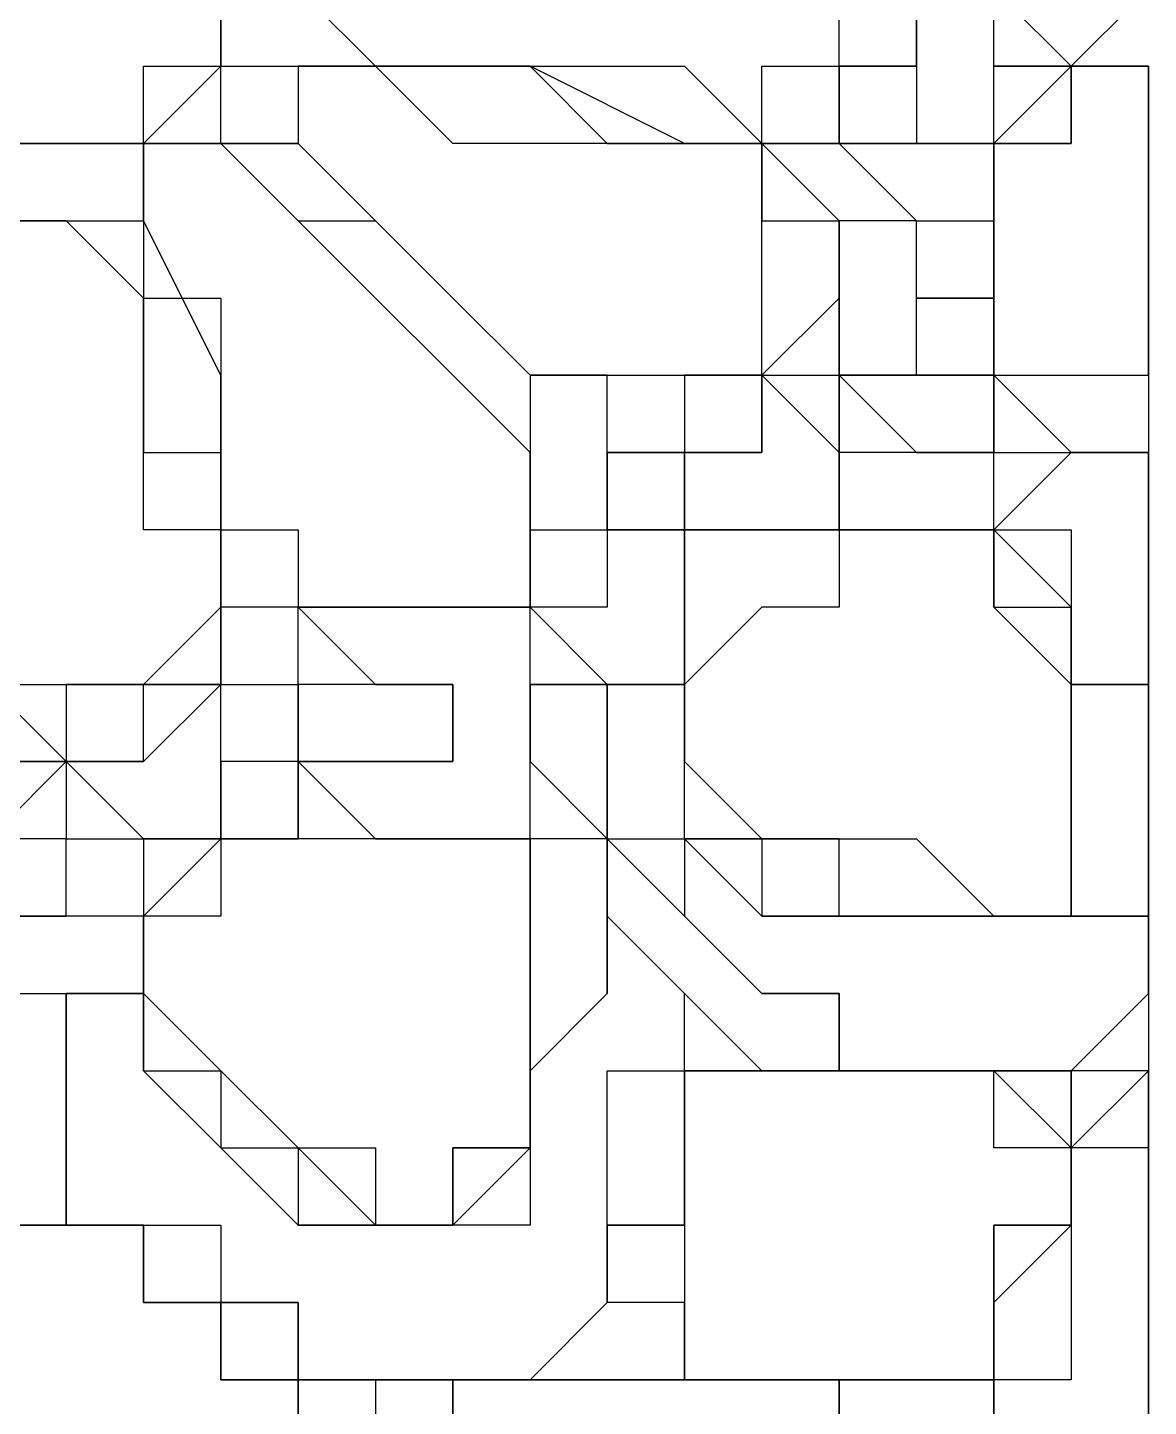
# Model space of a CAD drawing. Header units: millimetres. Extents: x 0 to 600, y 0 to 450.
# Drawn here: x 471.5 to 486, y 206.66 to 224.5 of the extents above; entities that cross this region are included whole.
import ezdxf

# ---------------------------------------------------------------- set-up
doc = ezdxf.new("R2010")
doc.units = ezdxf.units.MM
doc.layers.add('Engraving', color=1, linetype='Continuous')

msp = doc.modelspace()

# ---------------------------------------------------------------- linework, layer by layer
at = {"layer": 'Engraving'}
for p, q in [((474, 225), (474, 224)), ((474, 224), (474, 225)), ((476, 224), (475, 225)), ((475, 225), (476, 224)), ((482, 224), (482, 225)), ((483, 224), (483, 225)), ((483, 225), (483, 224)), ((483, 225), (483, 224)), ((484, 225), (485, 224)), ((484, 224), (484, 225)), ((485, 224), (484, 225)), ((486, 225), (485, 224)), ((474, 224), (473, 223)), ((473, 223), (473, 224)), ((473, 224), (473, 224)), ((473, 224), (474, 224)), ((474, 223), (474, 224)), ((474, 224), (475, 224)), ((474, 224), (474, 224)), ((474, 224), (474, 224)), ((474, 224), (474, 224)), ((475, 224), (475, 224)), ((475, 224), (475, 224)), ((475, 224), (475, 224)), ((475, 224), (476, 224)), ((476, 224), (475, 224)), ((475, 224), (475, 224)), ((475, 224), (475, 224)), ((475, 224), (475, 224)), ((475, 224), (475, 224)), ((475, 224), (475, 224)), ((475, 224), (475, 223)), ((476, 224), (476, 224)), ((476, 224), (476, 224)), ((476, 224), (477, 224)), ((477, 223), (476, 224)), ((476, 224), (476, 224)), ((477, 224), (476, 224)), ((476, 224), (477, 224)), ((477, 224), (478, 224)), ((478, 224), (477, 224)), ((477, 224), (477, 224)), ((477, 224), (478, 224)), ((478, 224), (479, 223)), ((480, 223), (478, 224)), ((478, 224), (478, 224)), ((478, 224), (478, 224)), ((478, 224), (478, 224)), ((478, 224), (478, 224)), ((478, 224), (478, 224)), ((478, 224), (479, 224)), ((479, 224), (480, 224)), ((480, 224), (480, 224)), ((480, 224), (481, 223)), ((481, 223), (481, 224)), ((481, 224), (482, 224)), ((482, 223), (482, 224)), ((482, 224), (483, 224)), ((483, 224), (482, 224)), ((482, 224), (482, 224)), ((482, 224), (482, 223)), ((482, 224), (482, 224)), ((482, 224), (482, 224)), ((482, 224), (482, 224)), ((482, 224), (482, 224)), ((483, 224), (483, 224)), ((483, 224), (483, 224)), ((483, 224), (483, 224)), ((483, 224), (483, 224)), ((483, 224), (483, 224)), ((483, 224), (483, 224)), ((483, 224), (483, 223)), ((485, 224), (484, 223)), ((484, 223), (484, 224)), ((484, 224), (485, 224)), ((485, 224), (484, 224)), ((484, 224), (484, 224)), ((485, 223), (485, 224)), ((485, 224), (485, 224)), ((485, 224), (485, 224)), ((485, 224), (486, 224)), ((486, 224), (485, 224)), ((485, 224), (485, 224)), ((485, 224), (485, 224)), ((485, 224), (485, 223)), ((485, 224), (485, 224)), ((485, 224), (485, 224)), ((485, 224), (485, 224)), ((485, 224), (485, 224)), ((485, 224), (485, 224)), ((486, 224), (486, 224)), ((486, 224), (486, 224)), ((486, 224), (486, 224)), ((486, 224), (486, 224)), ((486, 224), (486, 224)), ((486, 224), (486, 222)), ((486, 222), (486, 224)), ((486, 224), (486, 224)), ((486, 224), (486, 224)), ((486, 224), (486, 224)), ((486, 224), (486, 224)), ((472, 223), (471, 223)), ((471, 223), (472, 223)), ((473, 223), (472, 223)), ((472, 223), (472, 223)), ((472, 223), (472, 223)), ((472, 223), (473, 223)), ((473, 222), (473, 223)), ((473, 223), (473, 223)), ((473, 223), (473, 223)), ((473, 223), (473, 223)), ((473, 223), (474, 223)), ((474, 223), (473, 223)), ((473, 223), (473, 222)), ((473, 223), (473, 223)), ((473, 223), (473, 223)), ((473, 223), (473, 223)), ((473, 223), (473, 223)), ((474, 223), (474, 223)), ((474, 223), (475, 222)), ((475, 222), (474, 223)), ((474, 223), (474, 223)), ((475, 223), (474, 223)), ((474, 223), (474, 223)), ((474, 223), (474, 223)), ((475, 223), (474, 223)), ((474, 223), (475, 223)), ((477, 221), (475, 223)), ((475, 223), (475, 223)), ((475, 223), (475, 223)), ((475, 223), (475, 223)), ((475, 223), (476, 222)), ((478, 223), (477, 223)), ((479, 223), (478, 223)), ((479, 223), (480, 223)), ((480, 223), (479, 223)), ((480, 223), (480, 223)), ((480, 223), (481, 223)), ((481, 223), (480, 223)), ((480, 223), (480, 223)), ((481, 223), (480, 223)), ((480, 223), (480, 223)), ((481, 223), (481, 223)), ((481, 223), (481, 222)), ((481, 222), (481, 223)), ((482, 222), (481, 223)), ((481, 223), (481, 223)), ((481, 223), (482, 223)), ((482, 223), (481, 223)), ((481, 223), (481, 223)), ((481, 223), (481, 223)), ((482, 223), (482, 223)), ((482, 223), (483, 222)), ((483, 223), (482, 223)), ((482, 223), (482, 223)), ((482, 223), (482, 223)), ((482, 223), (482, 223)), ((482, 223), (482, 223)), ((482, 223), (482, 223)), ((482, 223), (482, 223)), ((483, 223), (482, 223)), ((482, 223), (482, 223)), ((482, 223), (482, 223)), ((482, 223), (483, 223)), ((484, 223), (483, 223)), ((483, 223), (483, 223)), ((483, 223), (483, 223)), ((483, 223), (483, 223)), ((483, 223), (483, 223)), ((483, 223), (483, 223)), ((483, 223), (483, 223)), ((483, 223), (483, 223)), ((483, 223), (484, 223)), ((484, 222), (484, 223)), ((484, 223), (484, 223)), ((484, 223), (485, 223)), ((485, 223), (484, 223)), ((484, 223), (484, 222)), ((484, 223), (484, 223)), ((484, 223), (484, 223)), ((484, 223), (484, 223)), ((484, 223), (484, 223)), ((484, 223), (484, 223)), ((484, 223), (484, 223)), ((484, 223), (484, 223)), ((485, 223), (485, 223)), ((485, 223), (485, 223)), ((485, 223), (485, 223)), ((471, 222), (472, 222)), ((472, 222), (471, 222)), ((472, 222), (472, 222)), ((472, 222), (473, 222)), ((473, 221), (472, 222)), ((472, 222), (472, 222)), ((472, 222), (472, 222)), ((472, 222), (472, 222)), ((472, 222), (472, 222)), ((472, 222), (472, 222)), ((472, 222), (472, 222)), ((473, 222), (473, 221)), ((474, 220), (473, 222)), ((473, 222), (473, 222)), ((473, 222), (473, 222)), ((473, 222), (473, 222)), ((473, 222), (473, 222)), ((473, 222), (473, 222)), ((473, 222), (473, 221)), ((475, 222), (476, 222)), ((476, 221), (475, 222)), ((476, 222), (477, 221)), ((476, 222), (476, 222)), ((476, 222), (477, 221)), ((481, 222), (481, 222)), ((481, 222), (482, 222)), ((481, 221), (481, 222)), ((481, 222), (481, 222)), ((481, 222), (481, 222)), ((481, 222), (481, 222)), ((481, 222), (481, 222)), ((482, 222), (482, 222)), ((482, 222), (482, 221)), ((482, 221), (482, 222)), ((482, 222), (482, 222)), ((482, 222), (482, 222)), ((482, 222), (482, 222)), ((483, 222), (482, 222)), ((482, 222), (482, 222)), ((482, 222), (482, 222)), ((482, 222), (482, 222)), ((482, 222), (482, 222)), ((482, 222), (482, 221)), ((483, 222), (483, 222)), ((483, 222), (483, 222)), ((483, 222), (483, 222)), ((483, 222), (484, 222)), ((483, 221), (483, 222)), ((483, 222), (483, 222)), ((483, 222), (483, 222)), ((483, 222), (483, 222)), ((483, 222), (483, 222)), ((484, 221), (484, 222)), ((484, 222), (484, 222)), ((484, 222), (484, 222)), ((484, 222), (484, 222)), ((484, 222), (484, 222)), ((484, 222), (484, 222)), ((484, 222), (484, 222)), ((484, 222), (484, 222)), ((484, 222), (484, 222)), ((484, 222), (484, 221)), ((484, 222), (484, 221)), ((486, 222), (486, 220)), ((486, 220), (486, 222)), ((473, 221), (473, 220)), ((473, 220), (473, 221)), ((473, 221), (473, 221)), ((473, 221), (474, 221)), ((474, 221), (474, 220)), ((477, 220), (476, 221)), ((476, 221), (476, 221)), ((477, 221), (478, 220)), ((478, 220), (477, 221)), ((477, 221), (477, 221)), ((477, 221), (477, 221)), ((477, 221), (478, 220)), ((482, 221), (481, 220)), ((481, 220), (481, 221)), ((481, 221), (481, 221)), ((481, 221), (481, 221)), ((482, 221), (482, 221)), ((482, 221), (482, 221)), ((482, 220), (482, 221)), ((482, 221), (482, 221)), ((482, 221), (482, 221)), ((482, 221), (482, 221)), ((482, 221), (482, 221)), ((482, 221), (482, 221)), ((482, 221), (482, 221)), ((482, 221), (482, 221)), ((482, 221), (482, 220)), ((483, 221), (484, 221)), ((484, 221), (483, 221)), ((483, 220), (483, 221)), ((483, 221), (483, 221)), ((483, 221), (483, 221)), ((484, 220), (484, 221)), ((484, 221), (484, 221)), ((484, 221), (484, 221)), ((484, 221), (484, 221)), ((484, 221), (484, 221)), ((484, 221), (484, 221)), ((484, 221), (484, 220)), ((484, 221), (484, 221)), ((484, 221), (484, 221)), ((484, 221), (484, 221)), ((484, 221), (484, 220)), ((484, 221), (484, 221)), ((473, 220), (473, 219)), ((473, 219), (473, 220)), ((473, 220), (473, 220)), ((474, 219), (474, 220)), ((474, 220), (474, 220)), ((474, 220), (474, 220)), ((474, 220), (474, 220)), ((474, 220), (474, 219)), ((478, 219), (477, 220)), ((478, 220), (478, 220)), ((478, 220), (478, 219)), ((479, 220), (478, 220)), ((478, 220), (478, 220)), ((478, 220), (478, 220)), ((478, 220), (479, 220)), ((479, 219), (479, 220)), ((479, 220), (479, 220)), ((479, 220), (480, 220)), ((481, 220), (480, 220)), ((480, 220), (480, 219)), ((480, 220), (480, 220)), ((480, 220), (480, 220)), ((480, 220), (481, 220)), ((480, 220), (480, 220)), ((480, 220), (480, 220)), ((480, 220), (480, 220)), ((481, 219), (481, 220)), ((481, 220), (481, 220)), ((481, 220), (482, 220)), ((482, 219), (481, 220)), ((481, 220), (481, 220)), ((481, 220), (481, 220)), ((481, 220), (481, 219)), ((481, 220), (481, 220)), ((481, 220), (481, 220)), ((481, 220), (481, 220)), ((481, 220), (481, 220)), ((481, 220), (481, 220)), ((481, 220), (481, 220)), ((482, 220), (482, 220)), ((482, 220), (482, 219)), ((482, 219), (482, 220)), ((482, 220), (482, 220)), ((482, 220), (482, 220)), ((482, 220), (482, 220)), ((482, 220), (482, 220)), ((482, 220), (483, 220)), ((483, 220), (482, 220)), ((482, 220), (483, 219)), ((482, 220), (482, 220)), ((483, 220), (482, 220)), ((482, 220), (482, 220)), ((482, 220), (482, 220)), ((482, 220), (483, 220)), ((483, 220), (484, 220)), ((484, 220), (483, 220)), ((483, 220), (483, 220)), ((484, 220), (483, 220)), ((483, 220), (483, 220)), ((484, 220), (484, 220)), ((484, 220), (484, 220)), ((484, 220), (484, 220)), ((484, 220), (484, 220)), ((484, 220), (484, 219)), ((484, 219), (484, 220)), ((484, 220), (484, 220)), ((484, 220), (484, 220)), ((484, 220), (484, 220)), ((484, 220), (484, 220)), ((485, 219), (484, 220)), ((484, 220), (485, 220)), ((485, 220), (485, 220)), ((485, 220), (485, 220)), ((485, 220), (485, 220)), ((485, 220), (486, 220)), ((486, 220), (486, 220)), ((486, 220), (486, 219)), ((486, 220), (486, 220)), ((486, 220), (486, 220)), ((486, 220), (486, 220)), ((486, 220), (486, 220)), ((473, 219), (473, 219)), ((473, 219), (474, 219)), ((473, 218), (473, 219)), ((474, 219), (474, 218)), ((474, 218), (474, 219)), ((474, 219), (474, 219)), ((474, 219), (474, 218)), ((478, 219), (478, 219)), ((478, 219), (478, 219)), ((478, 219), (478, 218)), ((478, 218), (478, 219)), ((478, 219), (478, 219)), ((478, 219), (478, 219)), ((478, 219), (478, 219)), ((479, 218), (479, 219)), ((479, 219), (479, 219)), ((479, 219), (479, 219)), ((479, 219), (479, 219)), ((479, 219), (479, 218)), ((480, 219), (479, 219)), ((479, 219), (479, 219)), ((479, 219), (479, 219)), ((479, 219), (479, 219)), ((479, 219), (479, 219)), ((479, 219), (480, 219)), ((480, 219), (479, 219)), ((479, 219), (479, 219)), ((479, 219), (479, 219)), ((480, 218), (480, 219)), ((480, 219), (480, 219)), ((480, 219), (481, 219)), ((481, 219), (480, 219)), ((480, 219), (480, 219)), ((480, 219), (480, 219)), ((480, 219), (480, 219)), ((480, 219), (480, 219)), ((480, 219), (480, 219)), ((480, 219), (480, 218)), ((480, 219), (480, 219)), ((481, 219), (481, 219)), ((481, 219), (481, 219)), ((482, 219), (482, 219)), ((482, 219), (482, 219)), ((482, 219), (482, 219)), ((482, 219), (482, 218)), ((482, 218), (482, 219)), ((482, 219), (482, 219)), ((482, 219), (482, 219)), ((482, 219), (482, 219)), ((482, 219), (482, 219)), ((483, 219), (482, 219)), ((483, 219), (483, 219)), ((483, 219), (483, 219)), ((483, 219), (483, 219)), ((483, 219), (483, 219)), ((484, 219), (483, 219)), ((483, 219), (483, 219)), ((483, 219), (483, 219)), ((483, 219), (483, 219)), ((483, 219), (483, 219)), ((483, 219), (483, 219)), ((483, 219), (483, 219)), ((483, 219), (483, 219)), ((483, 219), (484, 219)), ((484, 218), (484, 219)), ((484, 219), (485, 219)), ((485, 219), (484, 218)), ((484, 219), (484, 219)), ((484, 219), (484, 219)), ((484, 219), (484, 219)), ((484, 219), (484, 219)), ((484, 219), (484, 219)), ((484, 219), (484, 219)), ((484, 219), (484, 219)), ((484, 219), (484, 219)), ((484, 219), (484, 219)), ((484, 219), (484, 219)), ((484, 219), (484, 219)), ((484, 219), (484, 219)), ((484, 219), (484, 219)), ((484, 219), (484, 219)), ((484, 219), (484, 219)), ((485, 219), (485, 219)), ((485, 219), (485, 219)), ((485, 219), (485, 219)), ((485, 219), (485, 219)), ((485, 219), (486, 219)), ((486, 219), (485, 219)), ((485, 219), (485, 219)), ((485, 219), (485, 219)), ((485, 219), (485, 219)), ((485, 219), (485, 219)), ((486, 219), (485, 219)), ((485, 219), (485, 219)), ((486, 219), (486, 219)), ((486, 219), (486, 217)), ((486, 217), (486, 219)), ((474, 218), (473, 218)), ((474, 218), (474, 217)), ((474, 217), (474, 218)), ((474, 217), (474, 218)), ((474, 218), (474, 218)), ((474, 218), (474, 218)), ((474, 218), (475, 218)), ((475, 218), (475, 218)), ((475, 218), (475, 217)), ((478, 217), (478, 218)), ((478, 218), (479, 218)), ((478, 218), (478, 218)), ((478, 218), (478, 218)), ((478, 218), (478, 217)), ((478, 217), (478, 218)), ((478, 218), (478, 218)), ((478, 218), (478, 218)), ((478, 218), (478, 218)), ((478, 218), (478, 218)), ((479, 218), (479, 218)), ((479, 218), (480, 218)), ((480, 218), (479, 218)), ((479, 218), (479, 218)), ((479, 218), (479, 218)), ((479, 218), (479, 218)), ((479, 218), (479, 218)), ((479, 218), (479, 217)), ((480, 217), (480, 218)), ((480, 218), (481, 218)), ((480, 218), (480, 218)), ((480, 218), (480, 218)), ((480, 218), (480, 217)), ((480, 217), (480, 218)), ((480, 218), (480, 218)), ((480, 218), (480, 218)), ((481, 218), (480, 218)), ((480, 218), (480, 218)), ((480, 218), (480, 218)), ((480, 218), (481, 218)), ((481, 218), (481, 218)), ((481, 218), (482, 218)), ((482, 218), (481, 218)), ((481, 218), (481, 218)), ((481, 218), (481, 218)), ((481, 218), (482, 218)), ((482, 218), (482, 218)), ((482, 218), (482, 218)), ((482, 218), (483, 218)), ((483, 218), (482, 218)), ((482, 218), (482, 218)), ((482, 218), (482, 218)), ((482, 218), (482, 218)), ((482, 218), (482, 217)), ((482, 218), (482, 218)), ((482, 218), (482, 218)), ((482, 218), (482, 218)), ((482, 218), (482, 218)), ((482, 218), (482, 218)), ((483, 218), (483, 218)), ((483, 218), (483, 218)), ((483, 218), (484, 218)), ((484, 218), (483, 218)), ((483, 218), (483, 218)), ((483, 218), (483, 218)), ((483, 218), (483, 218)), ((484, 218), (484, 218)), ((484, 218), (484, 217)), ((484, 217), (484, 218)), ((484, 218), (484, 218)), ((484, 218), (484, 218)), ((485, 217), (484, 218)), ((484, 218), (484, 218)), ((484, 218), (485, 218)), ((485, 218), (485, 217)), ((473, 216), (474, 217)), ((474, 216), (474, 217)), ((474, 217), (474, 217)), ((474, 217), (474, 217)), ((474, 217), (474, 217)), ((474, 217), (474, 216)), ((474, 217), (474, 217)), ((474, 217), (474, 217)), ((474, 217), (474, 216)), ((474, 217), (474, 217)), ((474, 217), (474, 217)), ((474, 217), (474, 217)), ((475, 217), (474, 217)), ((474, 217), (474, 217)), ((475, 216), (475, 217)), ((475, 217), (475, 217)), ((475, 217), (475, 217)), ((475, 217), (475, 217)), ((475, 217), (476, 216)), ((475, 217), (475, 217)), ((475, 217), (475, 217)), ((476, 217), (475, 217)), ((475, 217), (475, 217)), ((475, 217), (475, 217)), ((475, 217), (475, 217)), ((475, 217), (476, 217)), ((477, 217), (476, 217)), ((476, 217), (476, 217)), ((476, 217), (476, 217)), ((476, 217), (476, 217)), ((476, 217), (477, 217)), ((478, 217), (477, 217)), ((477, 217), (477, 217)), ((477, 217), (477, 217)), ((477, 217), (477, 217)), ((477, 217), (478, 217)), ((477, 217), (477, 217)), ((477, 217), (477, 217)), ((477, 217), (477, 217)), ((478, 216), (478, 217)), ((478, 217), (478, 217)), ((478, 217), (478, 217)), ((479, 217), (478, 217)), ((478, 217), (478, 217)), ((478, 217), (478, 217)), ((478, 217), (478, 217)), ((478, 217), (479, 216)), ((478, 217), (478, 217)), ((478, 217), (478, 217)), ((478, 217), (478, 217)), ((480, 216), (480, 217)), ((480, 217), (480, 217)), ((480, 217), (480, 217)), ((481, 217), (480, 216)), ((480, 217), (480, 217)), ((480, 217), (480, 216)), ((480, 216), (480, 217)), ((480, 217), (480, 217)), ((480, 217), (480, 217)), ((480, 217), (480, 217)), ((482, 217), (481, 217)), ((481, 217), (481, 217)), ((481, 217), (481, 217)), ((481, 217), (481, 217)), ((484, 217), (484, 217)), ((484, 217), (485, 217)), ((485, 216), (484, 217)), ((484, 217), (484, 217)), ((485, 217), (485, 216)), ((485, 216), (485, 217)), ((485, 217), (485, 217)), ((485, 217), (485, 216)), ((486, 217), (486, 215)), ((486, 216), (486, 217)), ((486, 217), (486, 217)), ((472, 215), (471, 216)), ((471, 216), (472, 216)), ((473, 216), (472, 216)), ((472, 216), (472, 215)), ((472, 216), (472, 216)), ((472, 216), (472, 216)), ((472, 216), (473, 216)), ((473, 215), (473, 216)), ((473, 216), (474, 216)), ((474, 216), (473, 215)), ((474, 216), (473, 216)), ((473, 216), (473, 216)), ((473, 216), (473, 216)), ((473, 216), (473, 216)), ((473, 216), (473, 216)), ((473, 216), (473, 216)), ((473, 216), (473, 216)), ((473, 216), (473, 216)), ((474, 216), (474, 216)), ((474, 216), (474, 216)), ((474, 216), (474, 216)), ((474, 216), (474, 216)), ((474, 216), (475, 216)), ((474, 215), (474, 216)), ((474, 216), (474, 216)), ((474, 216), (474, 216)), ((474, 216), (474, 216)), ((475, 216), (475, 215)), ((475, 215), (475, 216)), ((475, 216), (475, 216)), ((475, 216), (475, 216)), ((475, 216), (475, 216)), ((475, 216), (475, 216)), ((475, 216), (475, 216)), ((475, 216), (475, 216)), ((475, 216), (475, 216)), ((476, 216), (475, 216)), ((475, 216), (475, 216)), ((475, 216), (475, 216)), ((475, 216), (475, 216)), ((475, 216), (475, 216)), ((475, 216), (475, 216)), ((475, 216), (475, 216)), ((475, 216), (475, 216)), ((475, 216), (475, 216)), ((475, 216), (475, 215)), ((476, 216), (476, 216)), ((476, 216), (476, 216)), ((476, 216), (477, 216)), ((477, 216), (476, 216)), ((476, 216), (476, 216)), ((476, 216), (476, 216)), ((476, 216), (476, 216)), ((477, 216), (477, 216)), ((477, 216), (477, 216)), ((477, 216), (477, 216)), ((477, 216), (477, 216)), ((477, 216), (477, 216)), ((477, 216), (477, 215)), ((477, 215), (477, 216)), ((477, 216), (477, 216)), ((477, 216), (477, 216)), ((478, 215), (478, 216)), ((478, 216), (478, 216)), ((478, 216), (478, 216)), ((478, 216), (478, 216)), ((478, 216), (478, 216)), ((478, 216), (479, 216)), ((479, 216), (478, 216)), ((478, 216), (478, 216)), ((478, 216), (478, 216)), ((478, 216), (478, 216)), ((478, 216), (478, 216)), ((478, 216), (478, 215)), ((479, 216), (478, 216)), ((479, 216), (479, 215)), ((479, 215), (479, 216)), ((480, 216), (479, 216)), ((479, 216), (479, 216)), ((479, 216), (479, 216)), ((479, 216), (479, 216)), ((479, 216), (479, 216)), ((479, 216), (480, 216)), ((479, 216), (479, 216)), ((479, 216), (479, 216)), ((479, 216), (479, 216)), ((479, 216), (479, 216)), ((479, 216), (479, 216)), ((479, 216), (479, 216)), ((480, 215), (480, 216)), ((480, 216), (480, 216)), ((480, 216), (480, 216)), ((480, 216), (480, 216)), ((480, 216), (480, 215)), ((480, 216), (480, 216)), ((485, 216), (485, 216)), ((485, 216), (485, 215)), ((485, 215), (485, 216)), ((486, 216), (485, 216)), ((485, 216), (486, 216)), ((486, 215), (486, 216)), ((486, 216), (486, 215)), ((486, 215), (486, 216)), ((471, 214), (472, 215)), ((471, 215), (472, 215)), ((472, 215), (471, 215)), ((472, 215), (472, 215)), ((472, 215), (472, 215)), ((472, 215), (472, 215)), ((472, 215), (472, 214)), ((473, 214), (472, 215)), ((472, 215), (472, 215)), ((472, 215), (472, 215)), ((472, 215), (472, 215)), ((472, 215), (472, 215)), ((472, 215), (472, 215)), ((472, 215), (472, 215)), ((472, 215), (472, 215)), ((472, 215), (473, 215)), ((473, 215), (472, 215)), ((472, 215), (473, 214)), ((472, 215), (472, 215)), ((473, 215), (473, 215)), ((473, 215), (473, 215)), ((473, 215), (473, 215)), ((475, 215), (474, 215)), ((474, 215), (474, 214)), ((474, 214), (474, 215)), ((474, 215), (474, 215)), ((474, 215), (474, 215)), ((474, 215), (474, 215)), ((474, 215), (474, 215)), ((475, 214), (475, 215)), ((475, 215), (475, 215)), ((475, 215), (475, 215)), ((475, 215), (475, 215)), ((475, 215), (475, 215)), ((475, 215), (475, 215)), ((475, 215), (475, 215)), ((475, 215), (476, 214)), ((475, 214), (475, 215)), ((475, 215), (475, 215)), ((475, 215), (475, 215)), ((475, 215), (475, 214)), ((475, 215), (475, 215)), ((475, 215), (475, 215)), ((476, 215), (475, 215)), ((475, 215), (475, 215)), ((475, 215), (475, 215)), ((475, 215), (476, 215)), ((476, 215), (476, 215)), ((476, 215), (476, 215)), ((477, 215), (476, 215)), ((476, 215), (476, 215)), ((476, 215), (476, 215)), ((476, 215), (476, 215)), ((476, 215), (477, 215)), ((477, 215), (477, 215)), ((477, 215), (477, 215)), ((477, 215), (477, 215)), ((477, 215), (477, 215)), ((477, 215), (477, 215)), ((477, 215), (477, 215)), ((477, 215), (477, 215)), ((478, 214), (478, 215)), ((478, 215), (478, 215)), ((478, 215), (478, 215)), ((478, 215), (478, 215)), ((478, 215), (478, 215)), ((478, 215), (478, 215)), ((478, 215), (478, 215)), ((478, 215), (479, 214)), ((479, 215), (479, 215)), ((479, 215), (479, 215)), ((479, 215), (479, 215)), ((479, 215), (479, 214)), ((479, 215), (479, 215)), ((479, 215), (479, 215)), ((479, 215), (479, 215)), ((479, 215), (479, 215)), ((479, 215), (479, 215)), ((479, 215), (479, 215)), ((479, 214), (479, 215)), ((479, 215), (479, 215)), ((480, 214), (480, 215)), ((480, 215), (480, 215)), ((480, 215), (480, 215)), ((480, 215), (480, 215)), ((480, 215), (480, 215)), ((480, 215), (480, 215)), ((480, 215), (480, 215)), ((480, 215), (480, 215)), ((480, 215), (480, 215)), ((480, 215), (481, 214)), ((485, 215), (485, 215)), ((485, 215), (485, 214)), ((485, 214), (485, 215)), ((485, 215), (485, 215)), ((486, 214), (486, 215)), ((486, 215), (486, 215)), ((486, 215), (486, 214)), ((486, 215), (486, 215)), ((486, 215), (486, 215)), ((472, 214), (471, 214)), ((472, 214), (473, 214)), ((472, 213), (472, 214)), ((472, 214), (472, 214)), ((472, 214), (472, 214)), ((472, 214), (472, 214)), ((472, 214), (472, 214)), ((472, 214), (472, 214)), ((473, 213), (474, 214)), ((473, 214), (473, 214)), ((473, 214), (473, 213)), ((473, 214), (473, 214)), ((474, 214), (473, 214)), ((473, 214), (473, 214)), ((473, 214), (473, 214)), ((473, 214), (473, 214)), ((473, 214), (473, 214)), ((473, 214), (474, 214)), ((473, 214), (473, 214)), ((473, 214), (473, 214)), ((473, 214), (473, 214)), ((473, 214), (473, 214)), ((473, 214), (473, 214)), ((474, 214), (474, 214)), ((474, 214), (475, 214)), ((475, 214), (474, 214)), ((474, 214), (474, 213)), ((474, 214), (474, 214)), ((474, 214), (474, 214)), ((474, 214), (474, 214)), ((476, 214), (475, 214)), ((475, 214), (475, 214)), ((475, 214), (475, 214)), ((476, 214), (476, 214)), ((476, 214), (477, 214)), ((477, 214), (476, 214)), ((476, 214), (476, 214)), ((476, 214), (476, 214)), ((477, 214), (477, 214)), ((477, 214), (477, 214)), ((477, 214), (478, 214)), ((478, 214), (477, 214)), ((477, 214), (477, 214)), ((478, 214), (478, 214)), ((478, 214), (478, 214)), ((478, 214), (478, 214)), ((478, 214), (478, 214)), ((478, 214), (478, 214)), ((478, 214), (478, 214)), ((478, 214), (478, 213)), ((478, 213), (478, 214)), ((478, 214), (478, 214)), ((478, 214), (478, 214)), ((478, 214), (478, 214)), ((478, 214), (478, 214)), ((478, 214), (478, 214)), ((479, 214), (478, 214)), ((478, 214), (478, 214)), ((481, 212), (479, 214)), ((479, 214), (479, 214)), ((479, 214), (479, 214)), ((479, 214), (480, 214)), ((479, 213), (479, 214)), ((479, 214), (479, 214)), ((479, 214), (479, 214)), ((479, 214), (479, 214)), ((479, 214), (479, 214)), ((479, 214), (479, 213)), ((479, 213), (479, 214)), ((479, 214), (479, 213)), ((479, 214), (479, 214)), ((479, 214), (479, 214)), ((479, 214), (479, 214)), ((480, 214), (480, 214)), ((480, 214), (480, 214)), ((480, 214), (480, 214)), ((480, 214), (480, 214)), ((480, 214), (481, 214)), ((481, 213), (480, 214)), ((480, 214), (480, 214)), ((480, 214), (480, 214)), ((480, 214), (480, 214)), ((480, 214), (480, 213)), ((481, 214), (480, 214)), ((481, 214), (481, 213)), ((482, 214), (481, 214)), ((481, 214), (481, 214)), ((481, 214), (481, 214)), ((481, 214), (482, 214)), ((482, 213), (482, 214)), ((482, 214), (483, 214)), ((483, 214), (484, 213)), ((485, 214), (485, 214)), ((485, 214), (485, 214)), ((485, 214), (485, 213)), ((485, 213), (485, 214)), ((485, 214), (485, 214)), ((485, 214), (485, 214)), ((485, 214), (485, 214)), ((486, 213), (486, 214)), ((486, 214), (486, 214)), ((486, 214), (486, 214)), ((486, 214), (486, 214)), ((486, 214), (486, 213)), ((486, 214), (486, 214)), ((486, 214), (486, 214)), ((486, 214), (486, 214)), ((486, 214), (486, 214)), ((486, 214), (486, 214)), ((472, 213), (471, 213)), ((471, 213), (472, 213)), ((473, 213), (472, 213)), ((472, 213), (472, 213)), ((472, 213), (472, 213)), ((472, 213), (472, 213)), ((472, 213), (472, 213)), ((472, 213), (472, 213)), ((472, 213), (472, 213)), ((472, 213), (472, 213)), ((472, 213), (472, 213)), ((472, 213), (472, 213)), ((472, 213), (472, 213)), ((472, 213), (472, 213)), ((472, 213), (472, 213)), ((473, 212), (473, 213)), ((473, 213), (473, 213)), ((473, 213), (473, 213)), ((473, 213), (473, 213)), ((473, 213), (473, 213)), ((473, 213), (473, 213)), ((474, 213), (473, 213)), ((473, 213), (473, 213)), ((473, 213), (473, 213)), ((473, 213), (473, 213)), ((473, 213), (473, 213)), ((473, 213), (473, 213)), ((473, 213), (473, 212)), ((473, 213), (473, 213)), ((478, 213), (478, 212)), ((478, 212), (478, 213)), ((478, 213), (478, 213)), ((479, 212), (479, 213)), ((479, 213), (479, 213)), ((479, 213), (480, 212)), ((480, 212), (479, 213)), ((479, 213), (479, 213)), ((479, 213), (479, 213)), ((479, 213), (479, 213)), ((479, 213), (479, 213)), ((479, 213), (479, 212)), ((480, 213), (481, 212)), ((481, 213), (482, 213)), ((482, 213), (481, 213)), ((482, 213), (482, 213)), ((482, 213), (482, 213)), ((482, 213), (483, 213)), ((483, 213), (482, 213)), ((483, 213), (482, 213)), ((483, 213), (483, 213)), ((483, 213), (484, 213)), ((484, 213), (483, 213)), ((483, 213), (483, 213)), ((483, 213), (483, 213)), ((484, 213), (483, 213)), ((483, 213), (483, 213)), ((484, 213), (485, 213)), ((485, 213), (484, 213)), ((485, 213), (484, 213)), ((484, 213), (484, 213)), ((484, 213), (485, 213)), ((485, 213), (485, 213)), ((485, 213), (485, 213)), ((485, 213), (485, 213)), ((485, 213), (486, 213)), ((486, 213), (485, 213)), ((485, 213), (485, 213)), ((485, 213), (485, 213)), ((485, 213), (485, 213)), ((485, 213), (485, 213)), ((485, 213), (485, 213)), ((485, 213), (485, 213)), ((485, 213), (485, 213)), ((486, 213), (486, 213)), ((486, 213), (486, 212)), ((486, 212), (486, 213)), ((486, 213), (486, 213)), ((486, 213), (486, 213)), ((486, 213), (486, 213)), ((486, 213), (486, 213)), ((471, 212), (472, 212)), ((472, 212), (472, 212)), ((472, 212), (472, 212)), ((472, 212), (472, 211)), ((472, 211), (472, 212)), ((472, 212), (472, 212)), ((472, 212), (472, 212)), ((472, 212), (472, 212)), ((472, 212), (472, 212)), ((472, 212), (473, 212)), ((473, 212), (472, 212)), ((472, 212), (472, 212)), ((472, 212), (472, 212)), ((472, 212), (472, 211)), ((473, 212), (473, 212)), ((473, 212), (473, 211)), ((473, 211), (473, 212)), ((474, 211), (473, 212)), ((473, 212), (473, 212)), ((473, 212), (473, 212)), ((473, 212), (474, 211)), ((478, 211), (479, 212)), ((479, 212), (478, 211)), ((478, 212), (478, 211)), ((478, 211), (478, 212)), ((478, 212), (478, 212)), ((479, 212), (479, 212)), ((480, 212), (481, 211)), ((480, 211), (480, 212)), ((480, 212), (480, 212)), ((482, 212), (481, 212)), ((481, 212), (481, 212)), ((481, 212), (481, 212)), ((481, 212), (481, 212)), ((481, 212), (481, 212)), ((481, 212), (481, 212)), ((481, 212), (482, 212)), ((482, 211), (482, 212)), ((482, 212), (482, 212)), ((482, 212), (482, 211)), ((485, 211), (486, 212)), ((486, 212), (486, 211)), ((486, 212), (486, 212)), ((472, 211), (472, 209)), ((472, 210), (472, 211)), ((472, 211), (472, 210)), ((473, 211), (473, 211)), ((473, 211), (474, 211)), ((474, 210), (473, 211)), ((473, 211), (473, 211)), ((474, 211), (474, 210)), ((475, 210), (474, 211)), ((474, 211), (474, 211)), ((474, 211), (474, 211)), ((474, 211), (475, 210)), ((478, 210), (478, 211)), ((478, 211), (478, 211)), ((478, 211), (478, 210)), ((478, 211), (478, 211)), ((478, 211), (478, 210)), ((478, 210), (478, 211)), ((478, 211), (478, 211)), ((479, 210), (479, 211)), ((479, 211), (480, 211)), ((480, 210), (480, 211)), ((480, 211), (480, 211)), ((480, 211), (480, 211)), ((480, 211), (481, 211)), ((481, 211), (480, 211)), ((480, 211), (480, 210)), ((481, 211), (480, 211)), ((480, 211), (480, 211)), ((480, 211), (480, 211)), ((480, 211), (480, 211)), ((480, 211), (480, 211)), ((480, 211), (480, 210)), ((480, 211), (480, 211)), ((480, 211), (480, 211)), ((480, 211), (480, 211)), ((481, 211), (481, 211)), ((481, 211), (481, 211)), ((481, 211), (482, 211)), ((482, 211), (481, 211)), ((481, 211), (481, 211)), ((481, 211), (481, 211)), ((481, 211), (481, 211)), ((481, 211), (481, 211)), ((482, 211), (482, 211)), ((482, 211), (482, 211)), ((482, 211), (482, 211)), ((482, 211), (482, 211)), ((482, 211), (482, 211)), ((482, 211), (482, 211)), ((482, 211), (483, 211)), ((483, 211), (482, 211)), ((482, 211), (482, 211)), ((482, 211), (482, 211)), ((483, 211), (482, 211)), ((482, 211), (482, 211)), ((482, 211), (482, 211)), ((482, 211), (482, 211)), ((482, 211), (482, 211)), ((482, 211), (483, 211)), ((483, 211), (483, 211)), ((483, 211), (483, 211)), ((483, 211), (483, 211)), ((484, 211), (483, 211)), ((483, 211), (483, 211)), ((483, 211), (483, 211)), ((483, 211), (483, 211)), ((483, 211), (483, 211)), ((483, 211), (483, 211)), ((483, 211), (483, 211)), ((483, 211), (483, 211)), ((483, 211), (483, 211)), ((483, 211), (483, 211)), ((483, 211), (484, 211)), ((484, 211), (483, 211)), ((483, 211), (483, 211)), ((483, 211), (483, 211)), ((483, 211), (483, 211)), ((483, 211), (483, 211)), ((483, 211), (483, 211)), ((483, 211), (484, 211)), ((485, 211), (484, 211)), ((484, 211), (484, 211)), ((484, 211), (484, 211)), ((484, 211), (484, 211)), ((484, 211), (484, 211)), ((484, 211), (485, 210)), ((484, 210), (484, 211)), ((484, 211), (484, 211)), ((484, 211), (484, 211)), ((484, 211), (484, 211)), ((484, 211), (484, 211)), ((484, 211), (485, 211)), ((486, 211), (485, 211)), ((485, 211), (485, 211)), ((485, 211), (485, 210)), ((485, 210), (485, 211)), ((485, 211), (485, 211)), ((485, 211), (485, 211)), ((485, 211), (485, 211)), ((485, 211), (485, 211)), ((485, 211), (485, 211)), ((485, 210), (486, 211)), ((486, 211), (486, 211)), ((486, 211), (486, 211)), ((486, 211), (486, 211)), ((486, 211), (486, 211)), ((486, 211), (486, 209)), ((486, 210), (486, 211)), ((486, 211), (486, 211)), ((486, 211), (486, 210)), ((472, 209), (472, 210)), ((472, 210), (472, 210)), ((472, 210), (472, 210)), ((472, 210), (472, 210)), ((472, 210), (472, 209)), ((474, 210), (474, 210)), ((474, 210), (475, 210)), ((475, 209), (474, 210)), ((474, 210), (474, 210)), ((475, 210), (475, 209)), ((476, 209), (475, 210)), ((475, 210), (475, 210)), ((475, 210), (475, 210)), ((475, 210), (475, 210)), ((475, 210), (476, 210)), ((476, 210), (476, 209)), ((477, 209), (478, 210)), ((478, 210), (477, 210)), ((477, 210), (477, 209)), ((477, 209), (477, 210)), ((477, 210), (477, 210)), ((477, 210), (477, 210)), ((477, 210), (477, 210)), ((477, 210), (478, 210)), ((478, 210), (478, 210)), ((478, 210), (478, 210)), ((478, 210), (478, 210)), ((478, 210), (478, 210)), ((478, 210), (478, 209)), ((479, 209), (479, 210)), ((479, 210), (479, 210)), ((479, 210), (479, 210)), ((479, 210), (479, 210)), ((479, 210), (479, 210)), ((479, 210), (479, 210)), ((480, 209), (480, 210)), ((480, 210), (480, 210)), ((480, 210), (480, 210)), ((480, 210), (480, 210)), ((480, 210), (480, 210)), ((480, 210), (480, 210)), ((480, 210), (480, 210)), ((480, 210), (480, 210)), ((480, 210), (480, 210)), ((480, 210), (480, 210)), ((480, 210), (480, 209)), ((480, 210), (480, 210)), ((480, 210), (480, 210)), ((480, 210), (480, 210)), ((480, 210), (480, 210)), ((480, 210), (480, 209)), ((485, 210), (484, 210)), ((484, 210), (484, 210)), ((484, 210), (484, 210)), ((484, 210), (484, 210)), ((485, 210), (485, 210)), ((485, 210), (485, 210)), ((485, 210), (485, 210)), ((485, 210), (485, 209)), ((485, 209), (485, 210)), ((485, 210), (485, 210)), ((485, 209), (485, 210)), ((485, 210), (485, 210)), ((485, 210), (485, 210)), ((485, 210), (485, 210)), ((485, 210), (485, 210)), ((486, 210), (485, 210)), ((485, 210), (485, 210)), ((485, 210), (485, 209)), ((486, 209), (486, 210)), ((486, 210), (486, 210)), ((486, 210), (486, 210)), ((471, 209), (472, 209)), ((472, 209), (471, 209)), ((472, 209), (471, 209)), ((472, 209), (472, 209)), ((472, 209), (472, 209)), ((472, 209), (473, 209)), ((473, 209), (472, 209)), ((472, 209), (472, 209)), ((472, 209), (472, 209)), ((472, 209), (472, 209)), ((473, 209), (472, 209)), ((472, 209), (472, 209)), ((472, 209), (473, 209)), ((473, 209), (473, 209)), ((473, 209), (473, 209)), ((473, 209), (473, 208)), ((473, 208), (473, 209)), ((473, 208), (473, 209)), ((473, 209), (473, 209)), ((473, 209), (473, 209)), ((473, 209), (473, 209)), ((473, 209), (473, 209)), ((473, 209), (474, 209)), ((474, 209), (474, 208)), ((475, 209), (476, 209)), ((476, 209), (475, 209)), ((475, 209), (475, 209)), ((476, 209), (476, 209)), ((476, 209), (476, 209)), ((476, 209), (477, 209)), ((477, 209), (476, 209)), ((476, 209), (476, 209)), ((477, 209), (476, 209)), ((476, 209), (476, 209)), ((476, 209), (476, 209)), ((476, 209), (476, 209)), ((476, 209), (477, 209)), ((477, 209), (477, 209)), ((477, 209), (477, 209)), ((477, 209), (477, 209)), ((477, 209), (477, 209)), ((478, 209), (477, 209)), ((477, 209), (477, 209)), ((477, 209), (477, 209)), ((477, 209), (477, 209)), ((477, 209), (477, 209)), ((477, 209), (477, 209)), ((477, 209), (477, 209)), ((477, 209), (477, 209)), ((477, 209), (477, 209)), ((479, 208), (479, 209)), ((479, 209), (480, 209)), ((480, 209), (479, 209)), ((479, 209), (479, 209)), ((479, 209), (479, 209)), ((479, 209), (479, 208)), ((479, 208), (479, 209)), ((479, 209), (479, 209)), ((479, 209), (479, 209)), ((479, 209), (479, 209)), ((480, 209), (480, 209)), ((480, 209), (480, 209)), ((480, 209), (480, 209)), ((480, 209), (480, 209)), ((480, 209), (480, 209)), ((480, 209), (480, 209)), ((480, 209), (480, 209)), ((480, 209), (480, 209)), ((480, 209), (480, 209)), ((480, 209), (480, 209)), ((480, 209), (480, 208)), ((485, 209), (484, 209)), ((484, 209), (484, 209)), ((484, 209), (484, 209)), ((484, 209), (484, 208)), ((484, 208), (484, 209)), ((484, 209), (484, 209)), ((484, 209), (484, 209)), ((484, 209), (484, 209)), ((484, 209), (484, 209)), ((484, 209), (484, 209)), ((484, 209), (485, 209)), ((484, 208), (485, 209)), ((485, 209), (485, 209)), ((485, 209), (485, 209)), ((485, 209), (485, 209)), ((485, 209), (485, 209)), ((485, 209), (485, 209)), ((485, 209), (485, 209)), ((485, 209), (485, 209)), ((485, 209), (485, 208)), ((486, 209), (486, 205)), ((486, 205), (486, 209)), ((473, 208), (473, 208)), ((473, 208), (473, 208)), ((473, 208), (473, 208)), ((473, 208), (473, 208)), ((473, 208), (473, 208)), ((473, 208), (474, 208)), ((474, 208), (473, 208)), ((473, 208), (473, 208)), ((473, 208), (473, 208)), ((473, 208), (473, 208)), ((473, 208), (473, 208)), ((473, 208), (473, 208)), ((473, 208), (473, 208)), ((473, 208), (473, 208)), ((473, 208), (473, 208)), ((473, 208), (473, 208)), ((473, 208), (473, 208)), ((474, 208), (473, 208)), ((474, 208), (474, 208)), ((474, 208), (474, 208)), ((474, 208), (474, 208)), ((474, 208), (474, 207)), ((474, 207), (474, 208)), ((475, 208), (474, 208)), ((474, 208), (474, 208)), ((474, 208), (474, 208)), ((474, 208), (474, 208)), ((474, 208), (474, 208)), ((474, 208), (474, 208)), ((474, 208), (474, 208)), ((474, 208), (475, 208)), ((475, 207), (475, 208)), ((475, 208), (475, 208)), ((475, 208), (475, 207)), ((479, 208), (478, 207)), ((478, 207), (479, 208)), ((480, 208), (479, 208)), ((479, 208), (479, 208)), ((479, 208), (479, 208)), ((479, 208), (479, 208)), ((479, 208), (479, 208)), ((479, 208), (479, 208)), ((479, 208), (479, 208)), ((479, 208), (479, 208)), ((479, 208), (479, 208)), ((479, 208), (479, 208)), ((479, 208), (479, 208)), ((480, 207), (480, 208)), ((480, 208), (480, 208)), ((480, 208), (480, 208)), ((480, 208), (480, 208)), ((480, 208), (480, 207)), ((484, 208), (484, 208)), ((484, 208), (484, 208)), ((484, 208), (484, 208)), ((484, 208), (484, 208)), ((484, 208), (484, 208)), ((484, 208), (484, 207)), ((484, 207), (484, 208)), ((484, 208), (484, 208)), ((484, 208), (484, 208)), ((484, 208), (484, 208)), ((484, 208), (484, 208)), ((484, 208), (484, 208)), ((484, 207), (484, 208)), ((484, 208), (484, 208)), ((484, 208), (484, 208)), ((484, 208), (484, 208)), ((485, 208), (485, 208)), ((485, 208), (485, 208)), ((485, 208), (485, 208)), ((485, 208), (485, 208)), ((485, 208), (485, 208)), ((485, 208), (485, 208)), ((485, 208), (485, 207)), ((474, 207), (475, 207)), ((475, 207), (474, 207)), ((474, 207), (474, 207)), ((474, 207), (474, 207)), ((475, 206), (475, 207)), ((475, 207), (476, 207)), ((475, 207), (475, 207)), ((475, 207), (475, 207)), ((475, 207), (475, 206)), ((475, 206), (475, 207)), ((475, 207), (475, 207)), ((475, 207), (475, 207)), ((475, 207), (475, 207)), ((475, 207), (475, 207)), ((476, 207), (475, 207)), ((475, 207), (475, 207)), ((475, 207), (475, 207)), ((475, 207), (475, 207)), ((475, 207), (475, 207)), ((475, 207), (475, 207)), ((475, 207), (475, 207)), ((475, 207), (475, 207)), ((475, 207), (476, 207)), ((476, 207), (476, 207)), ((476, 207), (476, 206)), ((477, 207), (476, 207)), ((476, 207), (477, 207)), ((476, 207), (476, 207)), ((476, 207), (476, 207)), ((477, 206), (477, 207)), ((477, 207), (477, 207)), ((477, 207), (477, 207)), ((477, 207), (477, 207)), ((477, 207), (477, 207)), ((477, 207), (477, 207)), ((477, 207), (478, 207)), ((478, 207), (477, 207)), ((477, 207), (477, 207)), ((477, 207), (477, 206)), ((478, 207), (477, 207)), ((477, 207), (478, 207)), ((478, 207), (478, 207)), ((478, 207), (479, 207)), ((479, 207), (478, 207)), ((479, 207), (479, 207)), ((479, 207), (480, 207)), ((480, 207), (479, 207)), ((479, 207), (479, 207)), ((479, 207), (479, 207)), ((480, 207), (480, 207)), ((480, 207), (480, 207)), ((480, 207), (481, 207)), ((481, 207), (480, 207)), ((480, 207), (480, 207)), ((480, 207), (480, 207)), ((481, 207), (480, 207)), ((480, 207), (480, 207)), ((480, 207), (480, 207)), ((480, 207), (480, 207)), ((480, 207), (481, 207)), ((481, 207), (481, 207)), ((481, 207), (481, 207)), ((481, 207), (481, 207)), ((481, 207), (481, 207)), ((481, 207), (481, 207)), ((481, 207), (481, 207)), ((481, 207), (481, 207)), ((481, 207), (481, 207)), ((482, 207), (481, 207)), ((481, 207), (482, 207)), ((482, 207), (481, 207)), ((481, 207), (481, 207)), ((481, 207), (481, 207)), ((481, 207), (481, 207)), ((481, 207), (481, 207)), ((481, 207), (481, 207)), ((481, 207), (481, 207)), ((481, 207), (481, 207)), ((481, 207), (481, 207)), ((481, 207), (482, 207)), ((483, 207), (482, 207)), ((482, 207), (482, 207)), ((482, 207), (482, 207)), ((482, 207), (482, 207)), ((482, 207), (482, 207)), ((482, 207), (482, 206)), ((482, 206), (482, 207)), ((482, 207), (482, 207)), ((482, 207), (482, 207)), ((482, 207), (482, 207)), ((482, 207), (482, 207)), ((482, 207), (482, 207)), ((482, 207), (482, 207)), ((482, 207), (483, 207)), ((484, 207), (483, 207)), ((483, 207), (483, 207)), ((483, 207), (483, 207)), ((483, 207), (483, 207)), ((483, 207), (484, 207)), ((483, 207), (483, 207)), ((483, 207), (483, 207)), ((483, 207), (483, 207)), ((483, 207), (483, 207)), ((484, 207), (484, 207)), ((484, 207), (484, 207)), ((484, 207), (484, 207)), ((484, 207), (484, 207)), ((484, 207), (484, 207)), ((484, 207), (484, 207)), ((484, 206), (484, 207)), ((484, 207), (484, 207)), ((484, 207), (484, 207)), ((484, 207), (484, 207)), ((484, 207), (484, 207)), ((485, 207), (484, 207)), ((484, 207), (484, 207)), ((484, 207), (484, 206)), ((485, 207), (485, 207))]:
    msp.add_line(p, q, dxfattribs=at)

doc.saveas('drawing.dxf')
